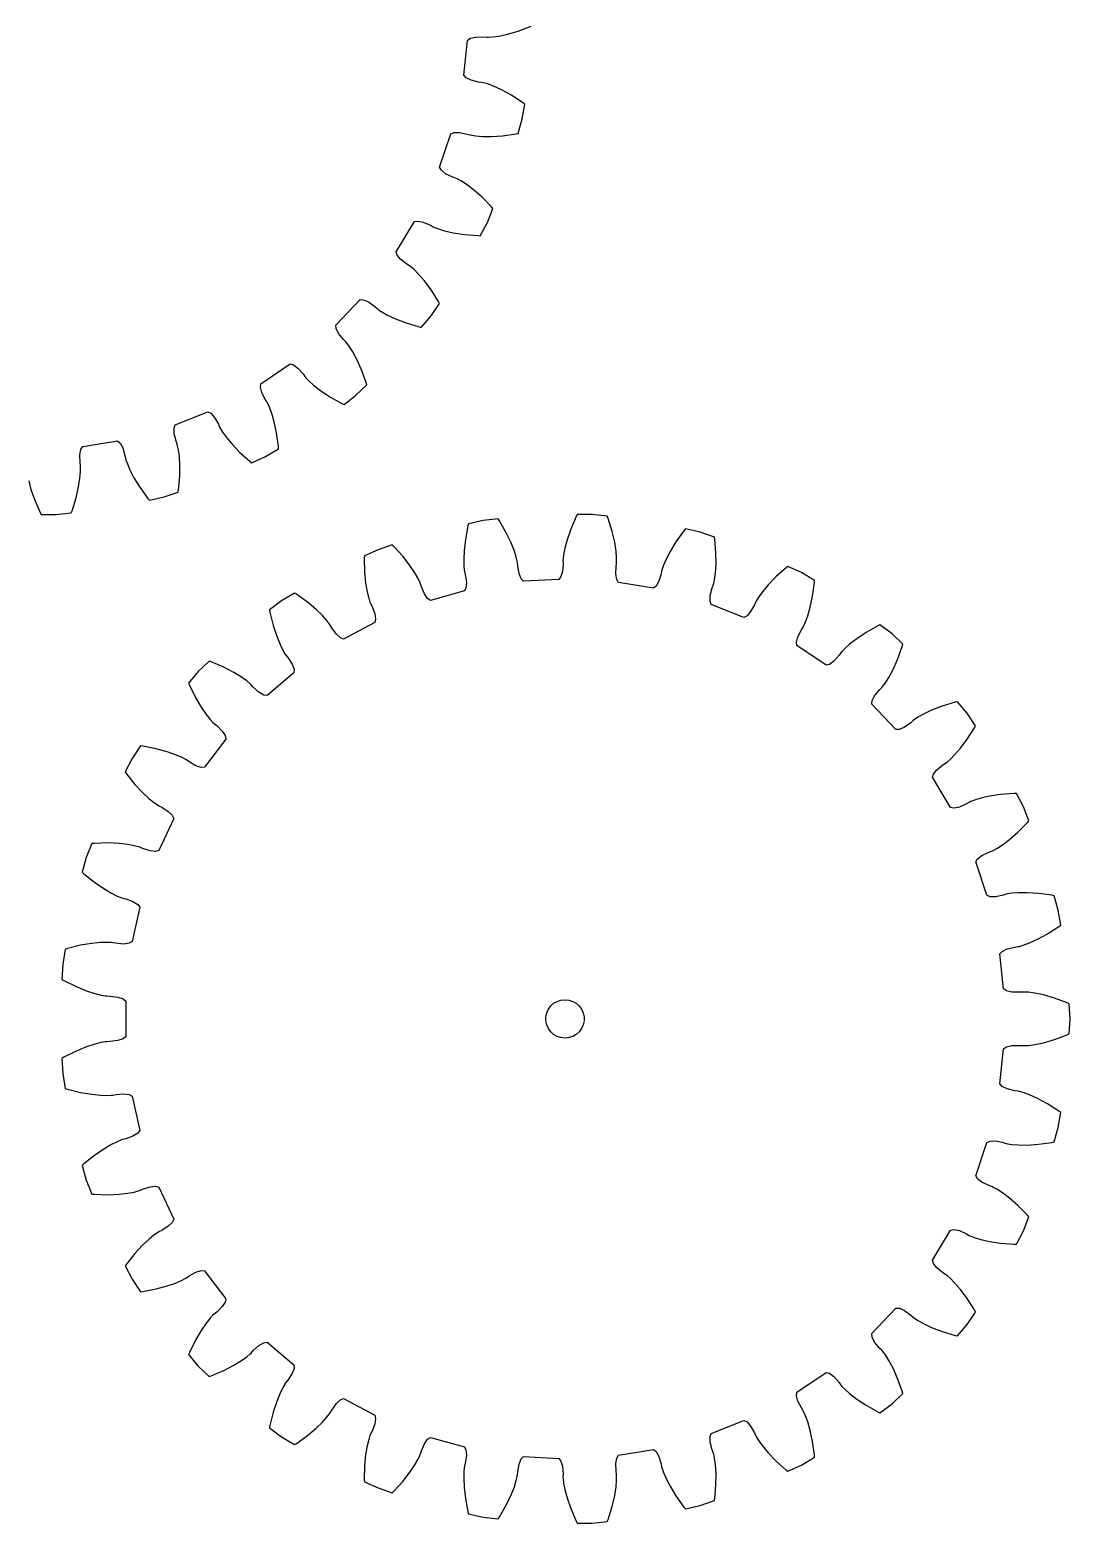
# Model space of a CAD drawing. Extents: x 0 to 163, y 0 to 236.
# Drawn here: x 81.3 to 162.5, y 0 to 116.7 of the extents above; entities that cross this region are included whole.
import ezdxf

# ---------------------------------------------------------------- set-up
doc = ezdxf.new("R2010")
doc.units = 0

msp = doc.modelspace()

# ---------------------------------------------------------------- linework, layer by layer
for p, q in [((119.43, 116.62), (120.43, 116.99)), ((115.17, 113.16), (115.46, 115.89)), ((115.46, 115.89), (115.68, 116.05)), ((115.68, 116.05), (116.1, 116.15)), ((116.1, 116.15), (116.71, 116.16)), ((116.71, 116.16), (116.96, 116.14)), ((116.96, 116.14), (117.09, 116.14)), ((117.09, 116.14), (117.41, 116.16)), ((117.41, 116.16), (117.91, 116.23)), ((117.91, 116.23), (118.59, 116.37)), ((118.59, 116.37), (119.43, 116.62)), ((115.35, 112.96), (115.17, 113.16)), ((115.74, 112.77), (115.35, 112.96)), ((116.33, 112.63), (115.74, 112.77)), ((116.57, 112.59), (116.33, 112.63)), ((116.7, 112.57), (116.57, 112.59)), ((117.01, 112.48), (116.7, 112.57)), ((117.48, 112.3), (117.01, 112.48)), ((118.11, 112.02), (117.48, 112.3)), ((118.89, 111.6), (118.11, 112.02)), ((119.78, 111.02), (118.89, 111.6)), ((119.74, 109.75), (119.93, 110.91)), ((119.93, 110.91), (119.78, 111.02)), ((119.42, 108.62), (119.74, 109.75)), ((113.28, 105.97), (114.16, 108.58)), ((114.16, 108.58), (114.41, 108.69)), ((114.41, 108.69), (114.84, 108.69)), ((114.84, 108.69), (115.44, 108.57)), ((115.44, 108.57), (115.67, 108.5)), ((118.19, 108.44), (119.25, 108.58)), ((119.25, 108.58), (119.42, 108.62)), ((115.67, 108.5), (115.8, 108.47)), ((115.8, 108.47), (116.12, 108.42)), ((116.12, 108.42), (116.62, 108.38)), ((116.62, 108.38), (117.31, 108.38)), ((117.31, 108.38), (118.19, 108.44)), ((113.42, 105.74), (113.28, 105.97)), ((113.75, 105.47), (113.42, 105.74)), ((114.3, 105.21), (113.75, 105.47)), ((114.53, 105.12), (114.3, 105.21)), ((114.65, 105.07), (114.53, 105.12)), ((114.93, 104.91), (114.65, 105.07)), ((115.36, 104.64), (114.93, 104.91)), ((115.91, 104.23), (115.36, 104.64)), ((116.58, 103.65), (115.91, 104.23)), ((117.33, 102.89), (116.58, 103.65)), ((117.01, 101.66), (117.45, 102.76)), ((117.45, 102.76), (117.33, 102.89)), ((109.89, 99.36), (111.31, 101.72)), ((111.31, 101.72), (111.58, 101.77)), ((111.58, 101.77), (112, 101.68)), ((112, 101.68), (112.56, 101.44)), ((116.46, 100.62), (117.01, 101.66)), ((112.56, 101.44), (112.77, 101.32)), ((112.77, 101.32), (112.89, 101.26)), ((112.89, 101.26), (113.19, 101.15)), ((113.19, 101.15), (113.67, 101)), ((113.67, 101), (114.35, 100.84)), ((114.35, 100.84), (115.22, 100.71)), ((115.22, 100.71), (116.28, 100.63)), ((116.28, 100.63), (116.46, 100.62)), ((109.97, 99.1), (109.89, 99.36)), ((110.25, 98.77), (109.97, 99.1)), ((110.73, 98.39), (110.25, 98.77)), ((110.93, 98.26), (110.73, 98.39)), ((111.04, 98.18), (110.93, 98.26)), ((111.28, 97.97), (111.04, 98.18)), ((111.64, 97.61), (111.28, 97.97)), ((112.09, 97.09), (111.64, 97.61)), ((112.61, 96.38), (112.09, 97.09)), ((113.19, 95.48), (112.61, 96.38)), ((105.16, 93.63), (107.06, 95.63)), ((107.06, 95.63), (107.33, 95.62)), ((107.33, 95.62), (107.72, 95.45)), ((107.72, 95.45), (108.21, 95.09)), ((108.21, 95.09), (108.4, 94.92)), ((108.4, 94.92), (108.5, 94.84)), ((108.5, 94.84), (108.77, 94.67)), ((108.77, 94.67), (109.21, 94.42)), ((112.61, 94.35), (113.27, 95.33)), ((113.27, 95.33), (113.19, 95.48)), ((105.19, 93.36), (105.16, 93.63)), ((109.21, 94.42), (109.83, 94.12)), ((109.83, 94.12), (110.66, 93.81)), ((110.66, 93.81), (111.68, 93.49)), ((111.68, 93.49), (111.85, 93.45)), ((111.85, 93.45), (112.61, 94.35)), ((105.38, 92.98), (105.19, 93.36)), ((105.77, 92.51), (105.38, 92.98)), ((105.94, 92.33), (105.77, 92.51)), ((106.03, 92.23), (105.94, 92.33)), ((106.22, 91.98), (106.03, 92.23)), ((106.49, 91.55), (106.22, 91.98)), ((106.82, 90.94), (106.49, 91.55)), ((99.31, 89.05), (101.59, 90.6)), ((101.59, 90.6), (101.85, 90.53)), ((101.85, 90.53), (102.2, 90.27)), ((102.2, 90.27), (102.61, 89.82)), ((107.18, 90.14), (106.82, 90.94)), ((107.55, 89.14), (107.18, 90.14)), ((99.28, 88.79), (99.31, 89.05)), ((99.39, 88.37), (99.28, 88.79)), ((102.61, 89.82), (102.75, 89.62)), ((102.75, 89.62), (102.83, 89.52)), ((102.83, 89.52), (103.06, 89.29)), ((103.06, 89.29), (103.43, 88.95)), ((103.43, 88.95), (103.98, 88.53)), ((106.74, 88.15), (107.6, 88.96)), ((107.6, 88.96), (107.55, 89.14)), ((99.66, 87.82), (99.39, 88.37)), ((99.8, 87.62), (99.66, 87.82)), ((99.86, 87.5), (99.8, 87.62)), ((103.98, 88.53), (104.71, 88.04)), ((104.71, 88.04), (105.64, 87.52)), ((105.81, 87.44), (106.74, 88.15)), ((92.62, 85.84), (95.17, 86.86)), ((95.17, 86.86), (95.41, 86.74)), ((95.41, 86.74), (95.7, 86.41)), ((95.7, 86.41), (96, 85.88)), ((99.99, 87.21), (99.86, 87.5)), ((100.16, 86.73), (99.99, 87.21)), ((100.35, 86.07), (100.16, 86.73)), ((105.64, 87.52), (105.81, 87.44)), ((92.53, 85.58), (92.62, 85.84)), ((92.54, 85.15), (92.53, 85.58)), ((96, 85.88), (96.09, 85.65)), ((96.09, 85.65), (96.15, 85.54)), ((96.15, 85.54), (96.32, 85.27)), ((96.32, 85.27), (96.62, 84.85)), ((100.53, 85.21), (100.35, 86.07)), ((100.68, 84.15), (100.53, 85.21)), ((85.24, 83.91), (85.39, 84.14)), ((85.39, 84.14), (88.1, 84.58)), ((88.1, 84.58), (88.31, 84.41)), ((88.31, 84.41), (88.52, 84.04)), ((88.52, 84.04), (88.69, 83.45)), ((92.69, 84.56), (92.54, 85.15)), ((92.78, 84.33), (92.69, 84.56)), ((92.81, 84.21), (92.78, 84.33)), ((92.88, 83.89), (92.81, 84.21)), ((96.62, 84.85), (97.06, 84.32)), ((97.06, 84.32), (97.67, 83.69)), ((100.69, 83.97), (100.68, 84.15)), ((85.17, 83.49), (85.24, 83.91)), ((85.19, 82.88), (85.17, 83.49)), ((85.22, 82.63), (85.19, 82.88)), ((88.69, 83.45), (88.74, 83.21)), ((88.74, 83.21), (88.77, 83.08)), ((88.77, 83.08), (88.88, 82.78)), ((92.95, 83.39), (92.88, 83.89)), ((92.99, 82.7), (92.95, 83.39)), ((97.67, 83.69), (98.47, 82.98)), ((98.47, 82.98), (98.61, 82.87)), ((98.61, 82.87), (99.68, 83.37)), ((99.68, 83.37), (100.69, 83.97)), ((85.18, 81.68), (85.22, 82.18)), ((85.23, 82.5), (85.22, 82.63)), ((85.22, 82.18), (85.23, 82.5)), ((88.88, 82.78), (89.08, 82.32)), ((89.08, 82.32), (89.4, 81.7)), ((89.4, 81.7), (89.86, 80.96)), ((92.89, 80.76), (92.98, 81.82)), ((92.98, 81.82), (92.99, 82.7)), ((81.17, 81.46), (81.35, 80.79)), ((81.35, 80.79), (81.64, 79.96)), ((84.88, 80.14), (85.07, 80.99)), ((85.07, 80.99), (85.18, 81.68)), ((89.86, 80.96), (90.48, 80.09)), ((91.75, 80.21), (92.86, 80.58)), ((92.86, 80.58), (92.89, 80.76)), ((81.64, 79.96), (82.07, 78.98)), ((84.56, 79.12), (84.88, 80.14)), ((90.48, 80.09), (90.6, 79.95)), ((90.6, 79.95), (91.75, 80.21)), ((82.07, 78.98), (82.15, 78.83)), ((82.15, 78.83), (83.33, 78.83)), ((83.33, 78.83), (84.5, 78.95)), ((84.5, 78.95), (84.56, 79.12)), ((116.69, 78.36), (115.54, 78.11)), ((117.86, 78.49), (116.69, 78.36)), ((117.96, 78.34), (117.86, 78.49)), ((118.49, 77.41), (117.96, 78.34)), ((123.95, 78.67), (123.53, 77.69)), ((124.04, 78.83), (123.95, 78.67)), ((125.21, 78.83), (124.04, 78.83)), ((126.38, 78.7), (125.21, 78.83)), ((126.45, 78.53), (126.38, 78.7)), ((126.76, 77.51), (126.45, 78.53)), ((115.49, 77.94), (115.29, 76.89)), ((115.54, 78.11), (115.49, 77.94)), ((118.86, 76.62), (118.49, 77.41)), ((123.53, 77.69), (123.24, 76.86)), ((126.96, 76.66), (126.76, 77.51)), ((132.37, 77.56), (131.75, 76.7)), ((132.49, 77.7), (132.37, 77.56)), ((133.64, 77.44), (132.49, 77.7)), ((134.75, 77.07), (133.64, 77.44)), ((134.78, 76.89), (134.75, 77.07)), ((108.47, 76.08), (107.4, 75.59)), ((109.58, 76.46), (108.47, 76.08)), ((109.71, 76.33), (109.58, 76.46)), ((110.42, 75.54), (109.71, 76.33)), ((115.19, 76.02), (115.16, 75.32)), ((115.29, 76.89), (115.19, 76.02)), ((119.12, 75.97), (118.86, 76.62)), ((119.26, 75.49), (119.12, 75.97)), ((123.06, 76.19), (122.96, 75.69)), ((123.24, 76.86), (123.06, 76.19)), ((127.07, 75.97), (126.96, 76.66)), ((127.11, 75.47), (127.07, 75.97)), ((131.29, 75.95), (130.97, 75.33)), ((131.75, 76.7), (131.29, 75.95)), ((134.87, 75.83), (134.78, 76.89)), ((107.4, 75.59), (107.39, 75.41)), ((107.39, 75.41), (107.42, 74.34)), ((110.96, 74.84), (110.42, 75.54)), ((111.35, 74.27), (110.96, 74.84)), ((115.16, 75.32), (115.17, 74.82)), ((115.17, 74.82), (115.2, 74.5)), ((119.34, 75.18), (119.26, 75.49)), ((119.36, 75.05), (119.34, 75.18)), ((119.38, 74.8), (119.36, 75.05)), ((119.49, 74.21), (119.38, 74.8)), ((122.93, 75), (122.88, 74.39)), ((122.93, 75.37), (122.92, 75.24)), ((122.92, 75.24), (122.93, 75)), ((122.96, 75.69), (122.93, 75.37)), ((127.05, 74.16), (127.07, 74.77)), ((127.07, 74.77), (127.1, 75.02)), ((127.1, 75.02), (127.11, 75.15)), ((127.11, 75.15), (127.11, 75.47)), ((130.77, 74.87), (130.66, 74.57)), ((130.97, 75.33), (130.77, 74.87)), ((134.83, 74.26), (134.88, 74.95)), ((134.88, 74.95), (134.87, 75.83)), ((140.5, 74.78), (140.35, 74.67)), ((141.56, 74.29), (140.5, 74.78)), ((107.42, 74.34), (107.5, 73.47)), ((111.6, 73.83), (111.35, 74.27)), ((111.74, 73.54), (111.6, 73.83)), ((111.78, 73.42), (111.74, 73.54)), ((115.2, 74.5), (115.22, 74.37)), ((115.22, 74.37), (115.28, 74.13)), ((115.28, 74.13), (115.37, 73.53)), ((115.37, 73.53), (115.34, 73.1)), ((119.65, 73.81), (119.49, 74.21)), ((119.84, 73.62), (119.65, 73.81)), ((122.59, 73.76), (119.84, 73.62)), ((122.76, 73.98), (122.59, 73.76)), ((122.88, 74.39), (122.76, 73.98)), ((127.13, 73.74), (127.05, 74.16)), ((127.27, 73.51), (127.13, 73.74)), ((130.4, 73.61), (130.2, 73.24)), ((130.58, 74.2), (130.4, 73.61)), ((130.63, 74.44), (130.58, 74.2)), ((130.66, 74.57), (130.63, 74.44)), ((134.7, 73.44), (134.77, 73.76)), ((134.77, 73.76), (134.83, 74.26)), ((139.56, 73.96), (138.95, 73.33)), ((140.35, 74.67), (139.56, 73.96)), ((142.57, 73.68), (141.56, 74.29)), ((142.56, 73.5), (142.57, 73.68)), ((101.93, 72.69), (100.93, 72.08)), ((102.09, 72.6), (101.93, 72.69)), ((102.95, 71.97), (102.09, 72.6)), ((107.5, 73.47), (107.62, 72.78)), ((107.62, 72.78), (107.74, 72.29)), ((111.86, 73.18), (111.78, 73.42)), ((112.09, 72.62), (111.86, 73.18)), ((112.34, 72.27), (112.09, 72.62)), ((115.22, 72.86), (112.57, 72.12)), ((115.34, 73.1), (115.22, 72.86)), ((129.99, 73.07), (127.27, 73.51)), ((130.2, 73.24), (129.99, 73.07)), ((134.41, 72.07), (134.43, 72.5)), ((134.43, 72.5), (134.58, 73.09)), ((134.58, 73.09), (134.66, 73.32)), ((134.66, 73.32), (134.7, 73.44)), ((138.21, 72.39), (138.04, 72.11)), ((138.5, 72.8), (138.21, 72.39)), ((138.95, 73.33), (138.5, 72.8)), ((142.24, 71.58), (142.42, 72.44)), ((142.42, 72.44), (142.56, 73.5)), ((100.93, 72.08), (99.99, 71.37)), ((99.99, 71.37), (100.02, 71.19)), ((100.02, 71.19), (100.27, 70.16)), ((103.63, 71.41), (102.95, 71.97)), ((104.13, 70.93), (103.63, 71.41)), ((107.74, 72.29), (107.84, 71.99)), ((107.84, 71.99), (107.89, 71.87)), ((107.89, 71.87), (108, 71.65)), ((108, 71.65), (108.21, 71.07)), ((112.57, 72.12), (112.34, 72.27)), ((134.5, 71.81), (134.41, 72.07)), ((137.06, 70.79), (134.5, 71.81)), ((137.58, 71.24), (137.3, 70.91)), ((137.88, 71.77), (137.58, 71.24)), ((137.98, 72), (137.88, 71.77)), ((138.04, 72.11), (137.98, 72)), ((142.05, 70.92), (142.24, 71.58)), ((100.27, 70.16), (100.55, 69.32)), ((104.47, 70.56), (104.13, 70.93)), ((104.66, 70.3), (104.47, 70.56)), ((104.74, 70.19), (104.66, 70.3)), ((104.86, 69.98), (104.74, 70.19)), ((108.21, 70.39), (105.78, 69.1)), ((108.21, 71.07), (108.28, 70.65)), ((108.28, 70.65), (108.21, 70.39)), ((137.3, 70.91), (137.06, 70.79)), ((141.55, 69.83), (141.68, 70.03)), ((141.68, 70.03), (141.74, 70.15)), ((141.74, 70.15), (141.88, 70.44)), ((141.88, 70.44), (142.05, 70.92)), ((147.53, 70.13), (146.6, 69.61)), ((147.69, 70.21), (147.53, 70.13)), ((148.63, 69.5), (147.69, 70.21)), ((100.55, 69.32), (100.81, 68.68)), ((105.21, 69.48), (104.86, 69.98)), ((105.53, 69.19), (105.21, 69.48)), ((105.78, 69.1), (105.53, 69.19)), ((141.17, 68.86), (141.28, 69.28)), ((141.2, 68.6), (141.17, 68.86)), ((141.28, 69.28), (141.55, 69.83)), ((145.87, 69.12), (145.32, 68.7)), ((146.6, 69.61), (145.87, 69.12)), ((149.48, 68.69), (148.63, 69.5)), ((100.81, 68.68), (101.03, 68.23)), ((101.03, 68.23), (101.19, 67.95)), ((101.19, 67.95), (101.27, 67.84)), ((101.27, 67.84), (101.42, 67.65)), ((143.48, 67.05), (141.2, 68.6)), ((144.49, 67.83), (144.09, 67.38)), ((144.64, 68.03), (144.49, 67.83)), ((144.72, 68.13), (144.64, 68.03)), ((144.94, 68.36), (144.72, 68.13)), ((145.32, 68.7), (144.94, 68.36)), ((149.07, 67.51), (149.43, 68.51)), ((149.43, 68.51), (149.48, 68.69)), ((94.42, 66.56), (93.66, 65.66)), ((95.28, 67.37), (94.42, 66.56)), ((95.44, 67.31), (95.28, 67.37)), ((96.42, 66.89), (95.44, 67.31)), ((97.21, 66.48), (96.42, 66.89)), ((101.42, 67.65), (101.75, 67.14)), ((101.75, 67.14), (101.91, 66.74)), ((101.91, 66.74), (101.9, 66.47)), ((143.74, 67.12), (143.48, 67.05)), ((144.09, 67.38), (143.74, 67.12)), ((148.38, 66.1), (148.71, 66.71)), ((148.71, 66.71), (149.07, 67.51)), ((93.66, 65.66), (93.73, 65.49)), ((93.73, 65.49), (94.2, 64.54)), ((97.8, 66.12), (97.21, 66.48)), ((98.21, 65.83), (97.8, 66.12)), ((98.45, 65.62), (98.21, 65.83)), ((98.55, 65.53), (98.45, 65.62)), ((98.71, 65.35), (98.55, 65.53)), ((101.9, 66.47), (99.8, 64.69)), ((147.83, 65.32), (147.92, 65.42)), ((147.92, 65.42), (148.11, 65.67)), ((148.11, 65.67), (148.38, 66.1)), ((94.2, 64.54), (94.64, 63.78)), ((99.16, 64.94), (98.71, 65.35)), ((99.54, 64.72), (99.16, 64.94)), ((99.8, 64.69), (99.54, 64.72)), ((147.05, 64.02), (147.08, 64.29)), ((147.08, 64.29), (147.27, 64.67)), ((147.27, 64.67), (147.66, 65.14)), ((147.66, 65.14), (147.83, 65.32)), ((153.74, 64.2), (153.56, 64.16)), ((154.5, 63.3), (153.74, 64.2)), ((94.64, 63.78), (95.04, 63.21)), ((95.04, 63.21), (95.35, 62.81)), ((148.94, 62.02), (147.05, 64.02)), ((151.09, 63.23), (150.65, 62.98)), ((151.72, 63.53), (151.09, 63.23)), ((152.54, 63.84), (151.72, 63.53)), ((153.56, 64.16), (152.54, 63.84)), ((155.16, 62.32), (154.5, 63.3)), ((95.35, 62.81), (95.57, 62.58)), ((95.57, 62.58), (95.67, 62.49)), ((95.67, 62.49), (95.86, 62.34)), ((95.86, 62.34), (96.29, 61.91)), ((96.29, 61.91), (96.53, 61.55)), ((149.21, 62.03), (148.94, 62.02)), ((149.61, 62.2), (149.21, 62.03)), ((150.1, 62.56), (149.61, 62.2)), ((150.28, 62.73), (150.1, 62.56)), ((150.39, 62.81), (150.28, 62.73)), ((150.65, 62.98), (150.39, 62.81)), ((154.5, 61.27), (155.07, 62.17)), ((155.07, 62.17), (155.16, 62.32)), ((89.92, 60.74), (89.26, 59.76)), ((90.09, 60.72), (89.92, 60.74)), ((91.14, 60.52), (90.09, 60.72)), ((96.58, 61.28), (94.92, 59.09)), ((96.53, 61.55), (96.58, 61.28)), ((153.98, 60.56), (154.5, 61.27)), ((89.26, 59.76), (88.7, 58.72)), ((91.99, 60.29), (91.14, 60.52)), ((92.65, 60.06), (91.99, 60.29)), ((93.11, 59.86), (92.65, 60.06)), ((93.39, 59.72), (93.11, 59.86)), ((93.51, 59.65), (93.39, 59.72)), ((93.71, 59.51), (93.51, 59.65)), ((152.93, 59.47), (153.17, 59.68)), ((153.17, 59.68), (153.52, 60.04)), ((153.52, 60.04), (153.98, 60.56)), ((88.7, 58.72), (88.81, 58.57)), ((88.81, 58.57), (89.47, 57.74)), ((94.24, 59.2), (93.71, 59.51)), ((94.65, 59.07), (94.24, 59.2)), ((94.92, 59.09), (94.65, 59.07)), ((151.78, 58.29), (151.86, 58.55)), ((151.86, 58.55), (152.14, 58.88)), ((152.14, 58.88), (152.61, 59.26)), ((152.61, 59.26), (152.82, 59.39)), ((152.82, 59.39), (152.93, 59.47)), ((89.47, 57.74), (90.07, 57.1)), ((153.2, 55.93), (151.78, 58.29)), ((90.07, 57.1), (90.58, 56.62)), ((90.58, 56.62), (90.97, 56.31)), ((90.97, 56.31), (91.23, 56.13)), ((91.23, 56.13), (91.35, 56.06)), ((91.35, 56.06), (91.57, 55.95)), ((154.45, 56.21), (153.89, 55.97)), ((154.66, 56.33), (154.45, 56.21)), ((154.78, 56.39), (154.66, 56.33)), ((155.08, 56.5), (154.78, 56.39)), ((155.56, 56.65), (155.08, 56.5)), ((156.24, 56.81), (155.56, 56.65)), ((157.11, 56.94), (156.24, 56.81)), ((158.17, 57.02), (157.11, 56.94)), ((158.35, 57.03), (158.17, 57.02)), ((158.9, 55.99), (158.35, 57.03)), ((92.5, 55.07), (91.34, 52.58)), ((91.57, 55.95), (92.08, 55.62)), ((92.08, 55.62), (92.39, 55.32)), ((92.39, 55.32), (92.5, 55.07)), ((153.46, 55.88), (153.2, 55.93)), ((153.89, 55.97), (153.46, 55.88)), ((159.33, 54.89), (158.9, 55.99)), ((159.22, 54.76), (159.33, 54.89)), ((157.8, 53.43), (158.46, 54)), ((158.46, 54), (159.22, 54.76)), ((86.11, 53.11), (85.67, 52.02)), ((86.28, 53.13), (86.11, 53.11)), ((87.35, 53.16), (86.28, 53.13)), ((88.23, 53.12), (87.35, 53.16)), ((88.92, 53.04), (88.23, 53.12)), ((89.42, 52.94), (88.92, 53.04)), ((89.72, 52.86), (89.42, 52.94)), ((89.85, 52.82), (89.72, 52.86)), ((90.07, 52.72), (89.85, 52.82)), ((90.66, 52.54), (90.07, 52.72)), ((91.08, 52.5), (90.66, 52.54)), ((91.34, 52.58), (91.08, 52.5)), ((156.19, 52.44), (156.42, 52.53)), ((156.42, 52.53), (156.54, 52.58)), ((156.54, 52.58), (156.82, 52.74)), ((156.82, 52.74), (157.25, 53.01)), ((157.25, 53.01), (157.8, 53.43)), ((85.67, 52.02), (85.36, 50.88)), ((155.17, 51.68), (155.3, 51.91)), ((156.05, 49.07), (155.17, 51.68)), ((155.3, 51.91), (155.64, 52.18)), ((155.64, 52.18), (156.19, 52.44)), ((85.36, 50.88), (85.49, 50.76)), ((85.49, 50.76), (86.32, 50.09)), ((86.32, 50.09), (87.04, 49.59)), ((87.04, 49.59), (87.64, 49.24)), ((87.64, 49.24), (88.09, 49.01)), ((156.29, 48.96), (156.05, 49.07)), ((157.32, 49.08), (156.73, 48.96)), ((157.56, 49.15), (157.32, 49.08)), ((157.69, 49.18), (157.56, 49.15)), ((158, 49.23), (157.69, 49.18)), ((158.51, 49.27), (158, 49.23)), ((159.2, 49.27), (158.51, 49.27)), ((160.08, 49.21), (159.2, 49.27)), ((161.13, 49.07), (160.08, 49.21)), ((161.31, 49.03), (161.13, 49.07)), ((161.62, 47.9), (161.31, 49.03)), ((88.09, 49.01), (88.38, 48.89)), ((88.38, 48.89), (88.51, 48.85)), ((88.51, 48.85), (88.75, 48.79)), ((88.75, 48.79), (89.32, 48.58)), ((89.85, 48.14), (89.26, 45.45)), ((89.32, 48.58), (89.69, 48.35)), ((89.69, 48.35), (89.85, 48.14)), ((156.73, 48.96), (156.29, 48.96)), ((161.81, 46.74), (161.62, 47.9)), ((161.67, 46.63), (161.81, 46.74)), ((159.37, 45.35), (160, 45.63)), ((160, 45.63), (160.77, 46.05)), ((160.77, 46.05), (161.67, 46.63)), ((84.03, 44.84), (83.84, 43.68)), ((84.2, 44.9), (84.03, 44.84)), ((85.23, 45.16), (84.2, 44.9)), ((86.1, 45.31), (85.23, 45.16)), ((86.79, 45.38), (86.1, 45.31)), ((87.29, 45.39), (86.79, 45.38)), ((87.61, 45.38), (87.29, 45.39)), ((87.74, 45.36), (87.61, 45.38)), ((87.98, 45.32), (87.74, 45.36)), ((88.59, 45.26), (87.98, 45.32)), ((89.02, 45.32), (88.59, 45.26)), ((89.26, 45.45), (89.02, 45.32)), ((157.05, 44.49), (157.24, 44.69)), ((157.35, 41.76), (157.05, 44.49)), ((157.24, 44.69), (157.62, 44.88)), ((157.62, 44.88), (158.22, 45.02)), ((158.22, 45.02), (158.46, 45.06)), ((158.46, 45.06), (158.59, 45.08)), ((158.59, 45.08), (158.89, 45.17)), ((158.89, 45.17), (159.37, 45.35)), ((83.84, 43.68), (83.77, 42.5)), ((83.77, 42.5), (83.93, 42.41)), ((83.93, 42.41), (84.88, 41.94)), ((84.88, 41.94), (85.7, 41.6)), ((85.7, 41.6), (86.35, 41.39)), ((86.35, 41.39), (86.84, 41.26)), ((86.84, 41.26), (87.16, 41.21)), ((87.16, 41.21), (87.29, 41.2)), ((87.29, 41.2), (87.54, 41.19)), ((87.54, 41.19), (88.14, 41.11)), ((88.14, 41.11), (88.55, 40.97)), ((88.55, 40.97), (88.75, 40.79)), ((122.47, 40.78), (122.76, 40.88)), ((122.76, 40.88), (123.08, 40.91)), ((123.08, 40.91), (123.39, 40.88)), ((123.39, 40.88), (123.69, 40.78)), ((157.57, 41.6), (157.35, 41.76)), ((157.99, 41.5), (157.57, 41.6)), ((158.6, 41.49), (157.99, 41.5)), ((158.84, 41.51), (158.6, 41.49)), ((158.98, 41.51), (158.84, 41.51)), ((159.3, 41.49), (158.98, 41.51)), ((159.8, 41.42), (159.3, 41.49)), ((160.47, 41.28), (159.8, 41.42)), ((161.32, 41.03), (160.47, 41.28)), ((162.32, 40.66), (161.32, 41.03)), ((88.75, 40.79), (88.75, 38.04)), ((121.58, 39.57), (121.65, 39.88)), ((121.65, 39.88), (121.78, 40.16)), ((121.78, 40.16), (121.96, 40.42)), ((121.96, 40.42), (122.19, 40.63)), ((122.19, 40.63), (122.47, 40.78)), ((123.69, 40.78), (123.96, 40.63)), ((123.96, 40.63), (124.19, 40.42)), ((124.19, 40.42), (124.37, 40.16)), ((124.37, 40.16), (124.5, 39.88)), ((124.5, 39.88), (124.57, 39.57)), ((162.48, 40.59), (162.32, 40.66)), ((162.55, 39.41), (162.48, 40.59)), ((121.58, 39.26), (121.58, 39.57)), ((121.65, 38.95), (121.58, 39.26)), ((121.78, 38.66), (121.65, 38.95)), ((121.96, 38.41), (121.78, 38.66)), ((124.37, 38.66), (124.19, 38.41)), ((124.5, 38.95), (124.37, 38.66)), ((124.57, 39.26), (124.5, 38.95)), ((124.57, 39.57), (124.57, 39.26)), ((162.48, 38.24), (162.55, 39.41)), ((86.35, 37.44), (85.7, 37.22)), ((86.84, 37.56), (86.35, 37.44)), ((87.16, 37.62), (86.84, 37.56)), ((87.29, 37.63), (87.16, 37.62)), ((87.54, 37.64), (87.29, 37.63)), ((88.14, 37.71), (87.54, 37.64)), ((88.55, 37.86), (88.14, 37.71)), ((88.75, 38.04), (88.55, 37.86)), ((122.19, 38.2), (121.96, 38.41)), ((122.47, 38.04), (122.19, 38.2)), ((122.76, 37.95), (122.47, 38.04)), ((123.08, 37.91), (122.76, 37.95)), ((123.39, 37.95), (123.08, 37.91)), ((123.69, 38.04), (123.39, 37.95)), ((123.96, 38.2), (123.69, 38.04)), ((124.19, 38.41), (123.96, 38.2)), ((159.3, 37.34), (159.8, 37.41)), ((159.8, 37.41), (160.47, 37.55)), ((160.47, 37.55), (161.32, 37.79)), ((161.32, 37.79), (162.32, 38.16)), ((162.32, 38.16), (162.48, 38.24)), ((83.93, 36.41), (83.77, 36.32)), ((83.77, 36.32), (83.84, 35.15)), ((84.88, 36.89), (83.93, 36.41)), ((85.7, 37.22), (84.88, 36.89)), ((157.05, 34.33), (157.35, 37.07)), ((157.35, 37.07), (157.57, 37.22)), ((157.57, 37.22), (157.99, 37.32)), ((157.99, 37.32), (158.6, 37.34)), ((158.6, 37.34), (158.84, 37.32)), ((158.84, 37.32), (158.98, 37.32)), ((158.98, 37.32), (159.3, 37.34)), ((83.84, 35.15), (84.03, 33.98)), ((84.03, 33.98), (84.2, 33.93)), ((84.2, 33.93), (85.23, 33.67)), ((157.24, 34.13), (157.05, 34.33)), ((157.62, 33.95), (157.24, 34.13)), ((158.22, 33.8), (157.62, 33.95)), ((85.23, 33.67), (86.1, 33.52)), ((86.1, 33.52), (86.79, 33.45)), ((86.79, 33.45), (87.29, 33.43)), ((87.29, 33.43), (87.61, 33.45)), ((87.61, 33.45), (87.74, 33.46)), ((87.74, 33.46), (87.98, 33.51)), ((87.98, 33.51), (88.59, 33.56)), ((88.59, 33.56), (89.02, 33.51)), ((89.02, 33.51), (89.26, 33.38)), ((89.26, 33.38), (89.85, 30.69)), ((158.46, 33.77), (158.22, 33.8)), ((158.59, 33.74), (158.46, 33.77)), ((158.89, 33.65), (158.59, 33.74)), ((159.37, 33.48), (158.89, 33.65)), ((160, 33.19), (159.37, 33.48)), ((160.77, 32.77), (160, 33.19)), ((161.67, 32.2), (160.77, 32.77)), ((161.62, 30.93), (161.81, 32.09)), ((161.81, 32.09), (161.67, 32.2)), ((89.69, 30.47), (89.32, 30.24)), ((89.85, 30.69), (89.69, 30.47)), ((161.31, 29.79), (161.62, 30.93)), ((87.04, 29.24), (86.32, 28.73)), ((87.64, 29.59), (87.04, 29.24)), ((88.09, 29.81), (87.64, 29.59)), ((88.38, 29.94), (88.09, 29.81)), ((88.51, 29.98), (88.38, 29.94)), ((88.75, 30.04), (88.51, 29.98)), ((89.32, 30.24), (88.75, 30.04)), ((155.17, 27.15), (156.05, 29.76)), ((156.05, 29.76), (156.29, 29.86)), ((156.29, 29.86), (156.73, 29.87)), ((156.73, 29.87), (157.32, 29.75)), ((157.32, 29.75), (157.56, 29.68)), ((157.56, 29.68), (157.69, 29.65)), ((157.69, 29.65), (158, 29.6)), ((158, 29.6), (158.51, 29.56)), ((158.51, 29.56), (159.2, 29.55)), ((159.2, 29.55), (160.08, 29.61)), ((160.08, 29.61), (161.13, 29.76)), ((161.13, 29.76), (161.31, 29.79)), ((85.49, 28.07), (85.36, 27.94)), ((86.32, 28.73), (85.49, 28.07)), ((85.36, 27.94), (85.67, 26.81)), ((155.3, 26.91), (155.17, 27.15)), ((155.64, 26.65), (155.3, 26.91)), ((85.67, 26.81), (86.11, 25.72)), ((86.11, 25.72), (86.28, 25.7)), ((86.28, 25.7), (87.35, 25.67)), ((87.35, 25.67), (88.23, 25.71)), ((88.23, 25.71), (88.92, 25.79)), ((88.92, 25.79), (89.42, 25.88)), ((89.42, 25.88), (89.72, 25.96)), ((89.72, 25.96), (89.85, 26.01)), ((89.85, 26.01), (90.07, 26.1)), ((90.07, 26.1), (90.66, 26.28)), ((90.66, 26.28), (91.08, 26.33)), ((91.08, 26.33), (91.34, 26.25)), ((91.34, 26.25), (92.5, 23.75)), ((156.19, 26.38), (155.64, 26.65)), ((156.42, 26.3), (156.19, 26.38)), ((156.54, 26.24), (156.42, 26.3)), ((156.82, 26.09), (156.54, 26.24)), ((157.25, 25.82), (156.82, 26.09)), ((157.8, 25.4), (157.25, 25.82)), ((158.46, 24.82), (157.8, 25.4)), ((159.22, 24.07), (158.46, 24.82)), ((92.39, 23.5), (92.08, 23.2)), ((92.5, 23.75), (92.39, 23.5)), ((158.9, 22.84), (159.33, 23.93)), ((159.33, 23.93), (159.22, 24.07)), ((90.58, 22.2), (90.07, 21.73)), ((90.97, 22.52), (90.58, 22.2)), ((91.23, 22.7), (90.97, 22.52)), ((91.35, 22.77), (91.23, 22.7)), ((91.57, 22.88), (91.35, 22.77)), ((92.08, 23.2), (91.57, 22.88)), ((151.78, 20.54), (153.2, 22.89)), ((153.2, 22.89), (153.46, 22.94)), ((153.46, 22.94), (153.89, 22.86)), ((153.89, 22.86), (154.45, 22.61)), ((154.45, 22.61), (154.66, 22.49)), ((154.66, 22.49), (154.78, 22.44)), ((154.78, 22.44), (155.08, 22.32)), ((155.08, 22.32), (155.56, 22.17)), ((158.35, 21.8), (158.9, 22.84)), ((89.47, 21.08), (88.81, 20.25)), ((90.07, 21.73), (89.47, 21.08)), ((155.56, 22.17), (156.24, 22.02)), ((156.24, 22.02), (157.11, 21.89)), ((157.11, 21.89), (158.17, 21.8)), ((158.17, 21.8), (158.35, 21.8)), ((88.81, 20.25), (88.7, 20.1)), ((88.7, 20.1), (89.26, 19.06)), ((151.86, 20.28), (151.78, 20.54)), ((152.14, 19.95), (151.86, 20.28)), ((152.61, 19.57), (152.14, 19.95)), ((89.26, 19.06), (89.92, 18.09)), ((91.99, 18.54), (92.65, 18.76)), ((92.65, 18.76), (93.11, 18.96)), ((93.11, 18.96), (93.39, 19.11)), ((93.39, 19.11), (93.51, 19.18)), ((93.51, 19.18), (93.71, 19.32)), ((93.71, 19.32), (94.24, 19.62)), ((94.24, 19.62), (94.65, 19.75)), ((94.65, 19.75), (94.92, 19.73)), ((94.92, 19.73), (96.58, 17.54)), ((152.82, 19.43), (152.61, 19.57)), ((152.93, 19.36), (152.82, 19.43)), ((153.17, 19.15), (152.93, 19.36)), ((153.52, 18.79), (153.17, 19.15)), ((153.98, 18.26), (153.52, 18.79)), ((89.92, 18.09), (90.09, 18.11)), ((90.09, 18.11), (91.14, 18.31)), ((91.14, 18.31), (91.99, 18.54)), ((96.58, 17.54), (96.53, 17.28)), ((154.5, 17.56), (153.98, 18.26)), ((155.07, 16.66), (154.5, 17.56)), ((95.86, 16.49), (95.67, 16.34)), ((96.29, 16.92), (95.86, 16.49)), ((96.53, 17.28), (96.29, 16.92)), ((147.05, 14.81), (148.94, 16.8)), ((148.94, 16.8), (149.21, 16.8)), ((149.21, 16.8), (149.61, 16.62)), ((149.61, 16.62), (150.1, 16.26)), ((154.5, 15.53), (155.16, 16.5)), ((155.16, 16.5), (155.07, 16.66)), ((95.04, 15.62), (94.64, 15.05)), ((95.35, 16.01), (95.04, 15.62)), ((95.57, 16.25), (95.35, 16.01)), ((95.67, 16.34), (95.57, 16.25)), ((150.1, 16.26), (150.28, 16.1)), ((150.28, 16.1), (150.39, 16.02)), ((150.39, 16.02), (150.65, 15.84)), ((150.65, 15.84), (151.09, 15.59)), ((151.09, 15.59), (151.72, 15.3)), ((151.72, 15.3), (152.54, 14.98)), ((153.74, 14.63), (154.5, 15.53)), ((94.2, 14.29), (93.73, 13.33)), ((94.64, 15.05), (94.2, 14.29)), ((99.16, 13.89), (99.54, 14.1)), ((99.54, 14.1), (99.8, 14.14)), ((99.8, 14.14), (101.9, 12.36)), ((147.08, 14.54), (147.05, 14.81)), ((147.27, 14.15), (147.08, 14.54)), ((147.66, 13.68), (147.27, 14.15)), ((152.54, 14.98), (153.56, 14.67)), ((153.56, 14.67), (153.74, 14.63)), ((93.73, 13.33), (93.66, 13.17)), ((93.66, 13.17), (94.42, 12.27)), ((97.8, 12.7), (98.21, 13)), ((98.21, 13), (98.45, 13.2)), ((98.45, 13.2), (98.55, 13.29)), ((98.55, 13.29), (98.71, 13.48)), ((98.71, 13.48), (99.16, 13.89)), ((147.83, 13.51), (147.66, 13.68)), ((147.92, 13.41), (147.83, 13.51)), ((148.11, 13.15), (147.92, 13.41)), ((148.38, 12.72), (148.11, 13.15)), ((94.42, 12.27), (95.28, 11.46)), ((95.44, 11.52), (96.42, 11.94)), ((96.42, 11.94), (97.21, 12.34)), ((97.21, 12.34), (97.8, 12.7)), ((101.75, 11.69), (101.42, 11.17)), ((101.91, 12.09), (101.75, 11.69)), ((101.9, 12.36), (101.91, 12.09)), ((141.2, 10.23), (143.48, 11.77)), ((143.48, 11.77), (143.74, 11.71)), ((143.74, 11.71), (144.09, 11.45)), ((148.71, 12.11), (148.38, 12.72)), ((149.07, 11.31), (148.71, 12.11)), ((95.28, 11.46), (95.44, 11.52)), ((101.03, 10.6), (100.81, 10.15)), ((101.19, 10.87), (101.03, 10.6)), ((101.27, 10.98), (101.19, 10.87)), ((101.42, 11.17), (101.27, 10.98)), ((144.09, 11.45), (144.49, 10.99)), ((144.49, 10.99), (144.64, 10.79)), ((144.64, 10.79), (144.72, 10.69)), ((144.72, 10.69), (144.94, 10.46)), ((149.43, 10.31), (149.07, 11.31)), ((100.55, 9.5), (100.27, 8.67)), ((100.81, 10.15), (100.55, 9.5)), ((104.86, 8.84), (105.21, 9.34)), ((105.21, 9.34), (105.53, 9.63)), ((105.53, 9.63), (105.78, 9.73)), ((105.78, 9.73), (108.21, 8.44)), ((141.17, 9.96), (141.2, 10.23)), ((141.28, 9.54), (141.17, 9.96)), ((141.55, 9), (141.28, 9.54)), ((144.94, 10.46), (145.32, 10.13)), ((145.32, 10.13), (145.87, 9.7)), ((145.87, 9.7), (146.6, 9.22)), ((148.63, 9.33), (149.48, 10.14)), ((149.48, 10.14), (149.43, 10.31)), ((100.27, 8.67), (100.02, 7.63)), ((104.13, 7.89), (104.47, 8.27)), ((104.47, 8.27), (104.66, 8.52)), ((104.66, 8.52), (104.74, 8.63)), ((104.74, 8.63), (104.86, 8.84)), ((108.21, 8.44), (108.28, 8.18)), ((108.28, 8.18), (108.21, 7.75)), ((141.68, 8.79), (141.55, 9)), ((141.74, 8.68), (141.68, 8.79)), ((141.88, 8.38), (141.74, 8.68)), ((142.05, 7.91), (141.88, 8.38)), ((146.6, 9.22), (147.53, 8.69)), ((147.53, 8.69), (147.69, 8.62)), ((147.69, 8.62), (148.63, 9.33)), ((100.02, 7.63), (99.99, 7.46)), ((99.99, 7.46), (100.93, 6.74)), ((102.95, 6.85), (103.63, 7.41)), ((103.63, 7.41), (104.13, 7.89)), ((108, 7.18), (107.89, 6.96)), ((108.21, 7.75), (108, 7.18)), ((134.41, 6.76), (134.5, 7.01)), ((134.5, 7.01), (137.06, 8.03)), ((137.06, 8.03), (137.3, 7.91)), ((137.3, 7.91), (137.58, 7.59)), ((137.58, 7.59), (137.88, 7.05)), ((137.88, 7.05), (137.98, 6.83)), ((142.24, 7.24), (142.05, 7.91)), ((142.42, 6.38), (142.24, 7.24)), ((100.93, 6.74), (101.93, 6.14)), ((101.93, 6.14), (102.09, 6.23)), ((102.09, 6.23), (102.95, 6.85)), ((107.62, 6.04), (107.5, 5.36)), ((107.74, 6.53), (107.62, 6.04)), ((107.84, 6.84), (107.74, 6.53)), ((107.89, 6.96), (107.84, 6.84)), ((111.86, 5.64), (112.09, 6.2)), ((112.09, 6.2), (112.34, 6.56)), ((112.34, 6.56), (112.57, 6.7)), ((112.57, 6.7), (115.22, 5.97)), ((115.22, 5.97), (115.34, 5.73)), ((134.43, 6.33), (134.41, 6.76)), ((134.58, 5.74), (134.43, 6.33)), ((137.98, 6.83), (138.04, 6.71)), ((138.04, 6.71), (138.21, 6.44)), ((138.21, 6.44), (138.5, 6.03)), ((138.5, 6.03), (138.95, 5.5)), ((142.56, 5.32), (142.42, 6.38)), ((107.5, 5.36), (107.42, 4.48)), ((111.35, 4.56), (111.6, 5)), ((111.6, 5), (111.74, 5.29)), ((111.74, 5.29), (111.78, 5.41)), ((111.78, 5.41), (111.86, 5.64)), ((115.28, 4.69), (115.22, 4.45)), ((115.37, 5.3), (115.28, 4.69)), ((115.34, 5.73), (115.37, 5.3)), ((119.49, 4.62), (119.65, 5.02)), ((119.65, 5.02), (119.84, 5.21)), ((119.84, 5.21), (122.59, 5.06)), ((122.59, 5.06), (122.76, 4.85)), ((122.76, 4.85), (122.88, 4.44)), ((127.05, 4.66), (127.13, 5.09)), ((127.13, 5.09), (127.27, 5.31)), ((127.27, 5.31), (129.99, 5.76)), ((129.99, 5.76), (130.2, 5.59)), ((130.2, 5.59), (130.4, 5.21)), ((130.4, 5.21), (130.58, 4.63)), ((134.66, 5.51), (134.58, 5.74)), ((134.7, 5.38), (134.66, 5.51)), ((134.77, 5.07), (134.7, 5.38)), ((134.83, 4.57), (134.77, 5.07)), ((138.95, 5.5), (139.56, 4.87)), ((139.56, 4.87), (140.35, 4.15)), ((141.56, 4.54), (142.57, 5.15)), ((142.57, 5.15), (142.56, 5.32)), ((107.42, 4.48), (107.39, 3.42)), ((110.42, 3.29), (110.96, 3.98)), ((110.96, 3.98), (111.35, 4.56)), ((115.17, 4.01), (115.16, 3.5)), ((115.2, 4.32), (115.17, 4.01)), ((115.22, 4.45), (115.2, 4.32)), ((119.26, 3.33), (119.34, 3.65)), ((119.34, 3.65), (119.36, 3.78)), ((119.36, 3.78), (119.38, 4.02)), ((119.38, 4.02), (119.49, 4.62)), ((122.88, 4.44), (122.93, 3.83)), ((122.93, 3.83), (122.92, 3.58)), ((122.92, 3.58), (122.93, 3.45)), ((127.07, 4.05), (127.05, 4.66)), ((127.1, 3.81), (127.07, 4.05)), ((127.11, 3.68), (127.1, 3.81)), ((127.11, 3.36), (127.11, 3.68)), ((130.58, 4.63), (130.63, 4.39)), ((130.63, 4.39), (130.66, 4.26)), ((130.66, 4.26), (130.77, 3.96)), ((130.77, 3.96), (130.97, 3.49)), ((134.88, 3.88), (134.83, 4.57)), ((134.87, 3), (134.88, 3.88)), ((140.35, 4.15), (140.5, 4.05)), ((140.5, 4.05), (141.56, 4.54)), ((107.39, 3.42), (107.4, 3.24)), ((107.4, 3.24), (108.47, 2.75)), ((108.47, 2.75), (109.58, 2.37)), ((109.58, 2.37), (109.71, 2.49)), ((109.71, 2.49), (110.42, 3.29)), ((115.16, 3.5), (115.19, 2.81)), ((115.19, 2.81), (115.29, 1.93)), ((118.86, 2.21), (119.12, 2.85)), ((119.12, 2.85), (119.26, 3.33)), ((122.93, 3.45), (122.96, 3.13)), ((122.96, 3.13), (123.06, 2.64)), ((123.06, 2.64), (123.24, 1.97)), ((126.96, 2.17), (127.07, 2.85)), ((127.07, 2.85), (127.11, 3.36)), ((130.97, 3.49), (131.29, 2.88)), ((131.29, 2.88), (131.75, 2.13)), ((134.78, 1.93), (134.87, 3)), ((115.29, 1.93), (115.49, 0.89)), ((117.96, 0.48), (118.49, 1.41)), ((118.49, 1.41), (118.86, 2.21)), ((123.24, 1.97), (123.53, 1.14)), ((126.45, 0.29), (126.76, 1.31)), ((126.76, 1.31), (126.96, 2.17)), ((131.75, 2.13), (132.37, 1.26)), ((132.37, 1.26), (132.49, 1.13)), ((132.49, 1.13), (133.64, 1.38)), ((133.64, 1.38), (134.75, 1.76)), ((134.75, 1.76), (134.78, 1.93)), ((115.49, 0.89), (115.54, 0.72)), ((115.54, 0.72), (116.69, 0.46)), ((116.69, 0.46), (117.86, 0.33)), ((117.86, 0.33), (117.96, 0.48)), ((123.53, 1.14), (123.95, 0.16)), ((123.95, 0.16), (124.04, 0)), ((124.04, 0), (125.21, 0)), ((125.21, 0), (126.38, 0.13)), ((126.38, 0.13), (126.45, 0.29))]:
    msp.add_line(p, q)

doc.saveas('drawing.dxf')
